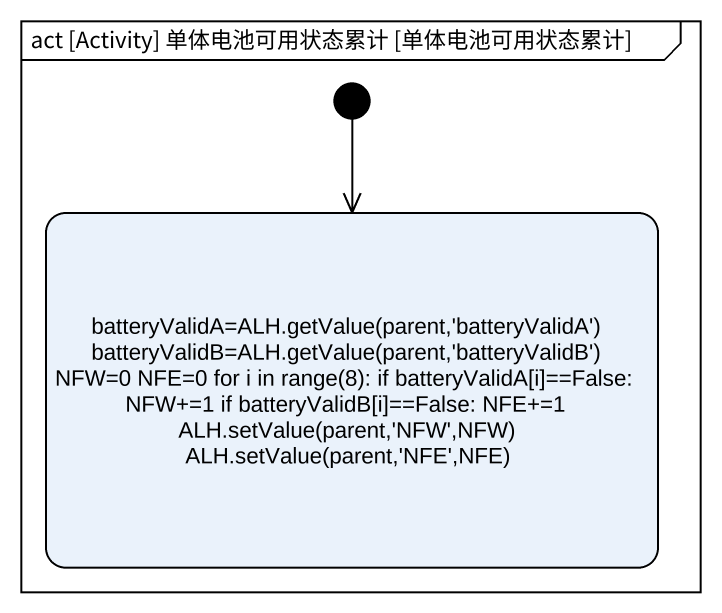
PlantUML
@startuml
mainframe act [Activity] 单体电池可用状态累计 [单体电池可用状态累计]
hide empty description
state "batteryValidA=ALH.getValue(parent,'batteryValidA') batteryValidB=ALH.getValue(parent,'batteryValidB') NFW=0 NFE=0 for i in range(8): if batteryValidA[i]==False: NFW+=1 if batteryValidB[i]==False: NFE+=1 ALH.setValue(parent,'NFW',NFW) ALH.setValue(parent,'NFE',NFE)" as batteryValidA_ALH_getValue
[*] --> batteryValidA_ALH_getValue
@enduml
